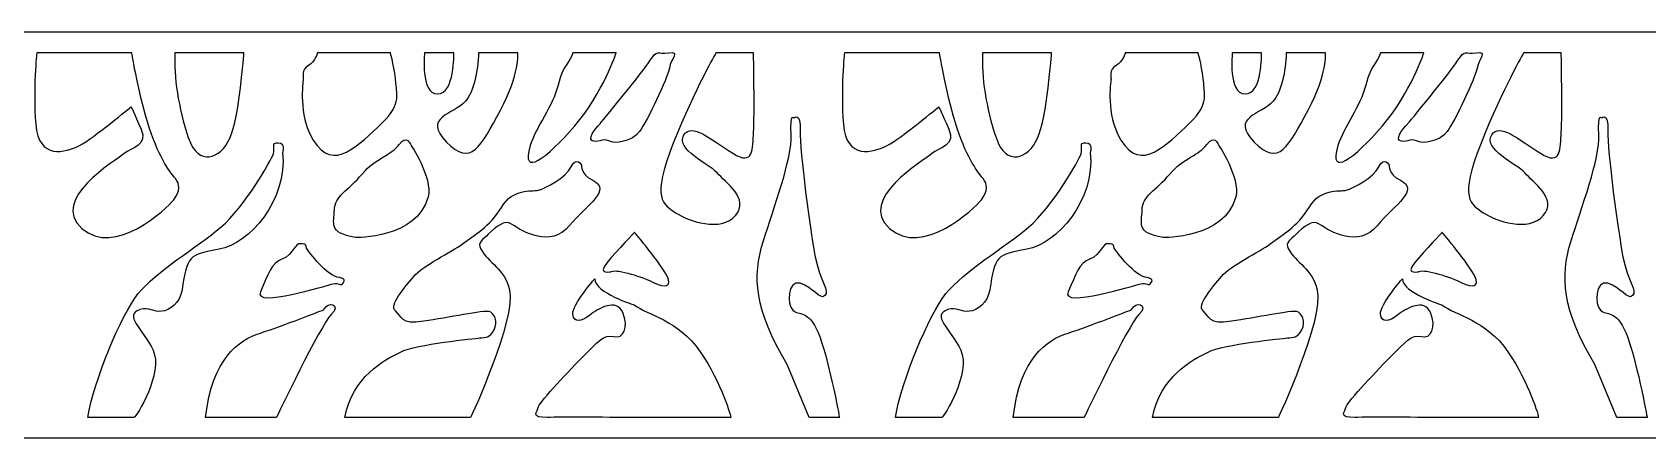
# Model space of a CAD drawing. Header units: centimetres. Extents: x 1.5 to 27, y 6.9 to 9.
# Drawn here: x 6.86 to 15.31, y 6.88 to 9 of the extents above; entities that cross this region are included whole.
import ezdxf

# ---------------------------------------------------------------- set-up
doc = ezdxf.new("R2010")
doc.units = ezdxf.units.CM
doc.header["$MEASUREMENT"] = 0
doc.layers.add('layer 1', color=7, linetype='Continuous')

msp = doc.modelspace()

# ---------------------------------------------------------------- linework, layer by layer
at = {"layer": 'layer 1', "color": 250}
for points, knots in [([(1.50051, 9.00077), (1.50051, 9.00077), (26.99977, 9.00077), (26.99977, 9.00077), (26.99977, 9.00077), (26.99977, 9.00077), (26.99977, 6.87583), (26.99977, 6.87583), (26.99977, 6.87583), (26.99977, 6.87583), (1.50051, 6.87583), (1.50051, 6.87583), (1.50051, 6.87583), (1.50051, 6.87583), (1.50051, 9.00077), (1.50051, 9.00077)], [0, 0, 0, 0, 0.2, 0.2, 0.2, 0.2, 0.4, 0.4, 0.4, 0.4, 0.6, 0.6, 0.6, 0.6, 1, 1, 1, 1]), ([(6.88106, 8.89321), (6.88106, 8.89321), (7.37763, 8.89321), (7.37763, 8.89321), (7.37763, 8.89321), (7.37763, 8.89321), (7.41877, 8.65712), (7.47166, 8.4956), (7.47166, 8.4956), (7.52455, 8.33409), (7.58332, 8.26361), (7.60683, 8.23424), (7.60683, 8.23424), (7.63033, 8.20487), (7.63327, 8.16963), (7.59801, 8.12264), (7.59801, 8.12264), (7.56275, 8.07566), (7.28654, 7.82017), (7.11612, 7.97287), (7.11612, 7.97287), (6.9457, 8.12558), (7.29536, 8.32821), (7.3365, 8.36345), (7.3365, 8.36345), (7.37763, 8.39869), (7.46579, 8.4075), (7.42759, 8.49267), (7.42759, 8.49267), (7.38939, 8.57783), (7.3747, 8.61013), (7.3747, 8.61013), (7.3747, 8.61013), (7.3747, 8.61013), (7.17783, 8.44568), (7.10437, 8.4075), (7.10437, 8.4075), (7.03091, 8.36933), (6.88987, 8.33115), (6.87518, 8.5191), (6.87518, 8.5191), (6.86049, 8.70705), (6.88106, 8.89321), (6.88106, 8.89321)], [0, 0, 0, 0, 0.0833333, 0.0833333, 0.0833333, 0.0833333, 0.1666667, 0.1666667, 0.1666667, 0.1666667, 0.25, 0.25, 0.25, 0.25, 0.3333333, 0.3333333, 0.3333333, 0.3333333, 0.4166667, 0.4166667, 0.4166667, 0.4166667, 0.5, 0.5, 0.5, 0.5, 0.5833333, 0.5833333, 0.5833333, 0.5833333, 0.6666667, 0.6666667, 0.6666667, 0.6666667, 0.75, 0.75, 0.75, 0.75, 0.8333333, 0.8333333, 0.8333333, 0.8333333, 1, 1, 1, 1]), ([(7.60389, 8.89321), (7.60389, 8.89321), (7.9653, 8.89321), (7.9653, 8.89321), (7.9653, 8.89321), (7.9653, 8.89321), (7.9418, 8.55434), (7.89184, 8.44568), (7.89184, 8.44568), (7.84189, 8.33702), (7.7273, 8.29297), (7.67441, 8.44862), (7.67441, 8.44862), (7.62152, 8.60426), (7.59801, 8.76987), (7.60389, 8.89321)], [0, 0, 0, 0, 0.2, 0.2, 0.2, 0.2, 0.4, 0.4, 0.4, 0.4, 0.6, 0.6, 0.6, 0.6, 1, 1, 1, 1]), ([(8.35023, 8.89321), (8.35023, 8.89321), (8.73221, 8.89321), (8.73221, 8.89321), (8.73221, 8.89321), (8.73221, 8.89321), (8.75866, 8.79808), (8.76159, 8.73347), (8.76159, 8.73347), (8.76453, 8.66887), (8.79391, 8.62188), (8.66757, 8.50441), (8.66757, 8.50441), (8.54122, 8.38695), (8.4121, 8.25591), (8.30909, 8.47211), (8.30909, 8.47211), (8.25032, 8.59545), (8.27677, 8.75697), (8.27677, 8.75697), (8.27677, 8.75697), (8.27677, 8.75697), (8.26502, 8.80689), (8.30321, 8.82745), (8.30321, 8.82745), (8.34141, 8.848), (8.35023, 8.89321), (8.35023, 8.89321)], [0, 0, 0, 0, 0.125, 0.125, 0.125, 0.125, 0.25, 0.25, 0.25, 0.25, 0.375, 0.375, 0.375, 0.375, 0.5, 0.5, 0.5, 0.5, 0.625, 0.625, 0.625, 0.625, 0.75, 0.75, 0.75, 0.75, 1, 1, 1, 1]), ([(8.91145, 8.89321), (8.91145, 8.89321), (9.06424, 8.89321), (9.06424, 8.89321), (9.06424, 8.89321), (9.06424, 8.89321), (9.07012, 8.67768), (8.97903, 8.67768), (8.97903, 8.67768), (8.88794, 8.67768), (8.91145, 8.89321), (8.91145, 8.89321)], [0, 0, 0, 0, 0.25, 0.25, 0.25, 0.25, 0.5, 0.5, 0.5, 0.5, 1, 1, 1, 1]), ([(9.19353, 8.89321), (9.19353, 8.89321), (9.39921, 8.89321), (9.39921, 8.89321), (9.39921, 8.89321), (9.39921, 8.89321), (9.41097, 8.7834), (9.30812, 8.59251), (9.30812, 8.59251), (9.20528, 8.40163), (9.15533, 8.29297), (9.02604, 8.42512), (9.02604, 8.42512), (8.89676, 8.55727), (9.06424, 8.56902), (9.12595, 8.6395), (9.12595, 8.6395), (9.16412, 8.6831), (9.19353, 8.7963), (9.19353, 8.89321)], [0, 0, 0, 0, 0.1666667, 0.1666667, 0.1666667, 0.1666667, 0.3333333, 0.3333333, 0.3333333, 0.3333333, 0.5, 0.5, 0.5, 0.5, 0.6666667, 0.6666667, 0.6666667, 0.6666667, 1, 1, 1, 1]), ([(9.68724, 8.89321), (9.68724, 8.89321), (9.91451, 8.89321), (9.91451, 8.89321), (9.91451, 8.89321), (9.91451, 8.89321), (9.8454, 8.68288), (9.69799, 8.51092), (9.69799, 8.51092), (9.55057, 8.33897), (9.41263, 8.23588), (9.46458, 8.40652), (9.46458, 8.40652), (9.49682, 8.51246), (9.58128, 8.60765), (9.61046, 8.72433), (9.61046, 8.72433), (9.63963, 8.84101), (9.67034, 8.83487), (9.68724, 8.89321)], [0, 0, 0, 0, 0.1666667, 0.1666667, 0.1666667, 0.1666667, 0.3333333, 0.3333333, 0.3333333, 0.3333333, 0.5, 0.5, 0.5, 0.5, 0.6666667, 0.6666667, 0.6666667, 0.6666667, 1, 1, 1, 1]), ([(9.82856, 8.5191), (9.82856, 8.5191), (9.76098, 8.45155), (9.78743, 8.43393), (9.78743, 8.43393), (9.81387, 8.41631), (9.84619, 8.44862), (9.87558, 8.431), (9.87558, 8.431), (9.90496, 8.41338), (9.99899, 8.42806), (10.03718, 8.48092), (10.03718, 8.48092), (10.07538, 8.53378), (10.1841, 8.7599), (10.19292, 8.81277), (10.19292, 8.81277), (10.20173, 8.86562), (10.25168, 8.90202), (10.18998, 8.89321), (10.18998, 8.89321), (10.12827, 8.8844), (10.13121, 8.91261), (10.09301, 8.85388), (10.09301, 8.85388), (10.05482, 8.79514), (9.82856, 8.5191), (9.82856, 8.5191)], [0, 0, 0, 0, 0.125, 0.125, 0.125, 0.125, 0.25, 0.25, 0.25, 0.25, 0.375, 0.375, 0.375, 0.375, 0.5, 0.5, 0.5, 0.5, 0.625, 0.625, 0.625, 0.625, 0.75, 0.75, 0.75, 0.75, 1, 1, 1, 1]), ([(10.4368, 8.89321), (10.4368, 8.89321), (10.63367, 8.89321), (10.63367, 8.89321), (10.63367, 8.89321), (10.63367, 8.89321), (10.63955, 8.56315), (10.63367, 8.47798), (10.63367, 8.47798), (10.62779, 8.39282), (10.63617, 8.2959), (10.52495, 8.36639), (10.52495, 8.36639), (10.40448, 8.44274), (10.31045, 8.52791), (10.26931, 8.4633), (10.26931, 8.4633), (10.22102, 8.38746), (10.40154, 8.31059), (10.44268, 8.26361), (10.44268, 8.26361), (10.48381, 8.21662), (10.61604, 8.12852), (10.53964, 8.04042), (10.53964, 8.04042), (10.46324, 7.95232), (10.28988, 8.01105), (10.22524, 8.0551), (10.22524, 8.0551), (10.1606, 8.09915), (10.09595, 8.12558), (10.21349, 8.41925), (10.21349, 8.41925), (10.33102, 8.71292), (10.4368, 8.89321), (10.4368, 8.89321)], [0, 0, 0, 0, 0.1, 0.1, 0.1, 0.1, 0.2, 0.2, 0.2, 0.2, 0.3, 0.3, 0.3, 0.3, 0.4, 0.4, 0.4, 0.4, 0.5, 0.5, 0.5, 0.5, 0.6, 0.6, 0.6, 0.6, 0.7, 0.7, 0.7, 0.7, 0.8, 0.8, 0.8, 0.8, 1, 1, 1, 1]), ([(11.10968, 8.89321), (11.10968, 8.89321), (11.60626, 8.89321), (11.60626, 8.89321), (11.60626, 8.89321), (11.60626, 8.89321), (11.6474, 8.65712), (11.70029, 8.4956), (11.70029, 8.4956), (11.75318, 8.33409), (11.81195, 8.26361), (11.83545, 8.23424), (11.83545, 8.23424), (11.85896, 8.20487), (11.8619, 8.16963), (11.82664, 8.12264), (11.82664, 8.12264), (11.79138, 8.07566), (11.51517, 7.82017), (11.34475, 7.97287), (11.34475, 7.97287), (11.17432, 8.12558), (11.52399, 8.32821), (11.56512, 8.36345), (11.56512, 8.36345), (11.60626, 8.39869), (11.69441, 8.4075), (11.65621, 8.49267), (11.65621, 8.49267), (11.61801, 8.57783), (11.60332, 8.61013), (11.60332, 8.61013), (11.60332, 8.61013), (11.60332, 8.61013), (11.40645, 8.44568), (11.33299, 8.4075), (11.33299, 8.4075), (11.25954, 8.36933), (11.1185, 8.33115), (11.1038, 8.5191), (11.1038, 8.5191), (11.08911, 8.70705), (11.10968, 8.89321), (11.10968, 8.89321)], [0, 0, 0, 0, 0.0833333, 0.0833333, 0.0833333, 0.0833333, 0.1666667, 0.1666667, 0.1666667, 0.1666667, 0.25, 0.25, 0.25, 0.25, 0.3333333, 0.3333333, 0.3333333, 0.3333333, 0.4166667, 0.4166667, 0.4166667, 0.4166667, 0.5, 0.5, 0.5, 0.5, 0.5833333, 0.5833333, 0.5833333, 0.5833333, 0.6666667, 0.6666667, 0.6666667, 0.6666667, 0.75, 0.75, 0.75, 0.75, 0.8333333, 0.8333333, 0.8333333, 0.8333333, 1, 1, 1, 1]), ([(11.83251, 8.89321), (11.83251, 8.89321), (12.19393, 8.89321), (12.19393, 8.89321), (12.19393, 8.89321), (12.19393, 8.89321), (12.17042, 8.55434), (12.12047, 8.44568), (12.12047, 8.44568), (12.07052, 8.33702), (11.95592, 8.29297), (11.90303, 8.44862), (11.90303, 8.44862), (11.85014, 8.60426), (11.82664, 8.76987), (11.83251, 8.89321)], [0, 0, 0, 0, 0.2, 0.2, 0.2, 0.2, 0.4, 0.4, 0.4, 0.4, 0.6, 0.6, 0.6, 0.6, 1, 1, 1, 1]), ([(12.57885, 8.89321), (12.57885, 8.89321), (12.96084, 8.89321), (12.96084, 8.89321), (12.96084, 8.89321), (12.96084, 8.89321), (12.98728, 8.79808), (12.99022, 8.73347), (12.99022, 8.73347), (12.99316, 8.66887), (13.02254, 8.62188), (12.89619, 8.50441), (12.89619, 8.50441), (12.76984, 8.38695), (12.64073, 8.25591), (12.53772, 8.47211), (12.53772, 8.47211), (12.47895, 8.59545), (12.5054, 8.75697), (12.5054, 8.75697), (12.5054, 8.75697), (12.5054, 8.75697), (12.49364, 8.80689), (12.53184, 8.82745), (12.53184, 8.82745), (12.57004, 8.848), (12.57885, 8.89321), (12.57885, 8.89321)], [0, 0, 0, 0, 0.125, 0.125, 0.125, 0.125, 0.25, 0.25, 0.25, 0.25, 0.375, 0.375, 0.375, 0.375, 0.5, 0.5, 0.5, 0.5, 0.625, 0.625, 0.625, 0.625, 0.75, 0.75, 0.75, 0.75, 1, 1, 1, 1]), ([(13.14007, 8.89321), (13.14007, 8.89321), (13.29287, 8.89321), (13.29287, 8.89321), (13.29287, 8.89321), (13.29287, 8.89321), (13.29874, 8.67768), (13.20766, 8.67768), (13.20766, 8.67768), (13.11657, 8.67768), (13.14007, 8.89321), (13.14007, 8.89321)], [0, 0, 0, 0, 0.25, 0.25, 0.25, 0.25, 0.5, 0.5, 0.5, 0.5, 1, 1, 1, 1]), ([(13.42215, 8.89321), (13.42215, 8.89321), (13.62784, 8.89321), (13.62784, 8.89321), (13.62784, 8.89321), (13.62784, 8.89321), (13.63959, 8.7834), (13.53675, 8.59251), (13.53675, 8.59251), (13.43391, 8.40163), (13.38396, 8.29297), (13.25467, 8.42512), (13.25467, 8.42512), (13.12538, 8.55727), (13.29287, 8.56902), (13.35457, 8.6395), (13.35457, 8.6395), (13.39274, 8.6831), (13.42215, 8.7963), (13.42215, 8.89321)], [0, 0, 0, 0, 0.1666667, 0.1666667, 0.1666667, 0.1666667, 0.3333333, 0.3333333, 0.3333333, 0.3333333, 0.5, 0.5, 0.5, 0.5, 0.6666667, 0.6666667, 0.6666667, 0.6666667, 1, 1, 1, 1]), ([(13.91586, 8.89321), (13.91586, 8.89321), (14.14313, 8.89321), (14.14313, 8.89321), (14.14313, 8.89321), (14.14313, 8.89321), (14.07403, 8.68288), (13.92661, 8.51092), (13.92661, 8.51092), (13.77919, 8.33897), (13.64126, 8.23588), (13.6932, 8.40652), (13.6932, 8.40652), (13.72545, 8.51246), (13.80991, 8.60765), (13.83908, 8.72433), (13.83908, 8.72433), (13.86826, 8.84101), (13.89897, 8.83487), (13.91586, 8.89321)], [0, 0, 0, 0, 0.1666667, 0.1666667, 0.1666667, 0.1666667, 0.3333333, 0.3333333, 0.3333333, 0.3333333, 0.5, 0.5, 0.5, 0.5, 0.6666667, 0.6666667, 0.6666667, 0.6666667, 1, 1, 1, 1]), ([(14.05719, 8.5191), (14.05719, 8.5191), (13.98961, 8.45155), (14.01605, 8.43393), (14.01605, 8.43393), (14.0425, 8.41631), (14.07482, 8.44862), (14.1042, 8.431), (14.1042, 8.431), (14.13359, 8.41338), (14.22761, 8.42806), (14.26581, 8.48092), (14.26581, 8.48092), (14.30401, 8.53378), (14.41273, 8.7599), (14.42154, 8.81277), (14.42154, 8.81277), (14.43036, 8.86562), (14.48031, 8.90202), (14.4186, 8.89321), (14.4186, 8.89321), (14.3569, 8.8844), (14.35984, 8.91261), (14.32164, 8.85388), (14.32164, 8.85388), (14.28344, 8.79514), (14.05719, 8.5191), (14.05719, 8.5191)], [0, 0, 0, 0, 0.125, 0.125, 0.125, 0.125, 0.25, 0.25, 0.25, 0.25, 0.375, 0.375, 0.375, 0.375, 0.5, 0.5, 0.5, 0.5, 0.625, 0.625, 0.625, 0.625, 0.75, 0.75, 0.75, 0.75, 1, 1, 1, 1]), ([(14.66543, 8.89321), (14.66543, 8.89321), (14.8623, 8.89321), (14.8623, 8.89321), (14.8623, 8.89321), (14.8623, 8.89321), (14.86817, 8.56315), (14.8623, 8.47798), (14.8623, 8.47798), (14.85642, 8.39282), (14.86479, 8.2959), (14.75358, 8.36639), (14.75358, 8.36639), (14.6331, 8.44274), (14.53908, 8.52791), (14.49794, 8.4633), (14.49794, 8.4633), (14.44965, 8.38746), (14.63017, 8.31059), (14.6713, 8.26361), (14.6713, 8.26361), (14.71244, 8.21662), (14.84466, 8.12852), (14.76827, 8.04042), (14.76827, 8.04042), (14.69187, 7.95232), (14.51851, 8.01105), (14.45386, 8.0551), (14.45386, 8.0551), (14.38922, 8.09915), (14.32458, 8.12558), (14.44211, 8.41925), (14.44211, 8.41925), (14.55964, 8.71292), (14.66543, 8.89321), (14.66543, 8.89321)], [0, 0, 0, 0, 0.1, 0.1, 0.1, 0.1, 0.2, 0.2, 0.2, 0.2, 0.3, 0.3, 0.3, 0.3, 0.4, 0.4, 0.4, 0.4, 0.5, 0.5, 0.5, 0.5, 0.6, 0.6, 0.6, 0.6, 0.7, 0.7, 0.7, 0.7, 0.8, 0.8, 0.8, 0.8, 1, 1, 1, 1]), ([(10.92457, 6.98225), (10.92457, 6.98225), (11.08324, 6.98225), (11.08324, 6.98225), (11.08324, 6.98225), (11.08324, 6.98225), (11.02447, 7.30331), (10.97158, 7.42665), (10.97158, 7.42665), (10.91869, 7.54999), (10.87168, 7.51475), (10.83935, 7.54412), (10.83935, 7.54412), (10.80703, 7.57349), (10.80997, 7.7027), (10.87755, 7.68508), (10.87755, 7.68508), (10.94513, 7.66746), (10.98039, 7.59404), (11.00684, 7.62047), (11.00684, 7.62047), (11.03328, 7.6469), (10.98333, 7.69095), (10.95689, 7.8231), (10.95689, 7.8231), (10.93044, 7.95525), (10.87461, 8.38107), (10.87755, 8.48386), (10.87755, 8.48386), (10.88049, 8.58664), (10.84523, 8.5514), (10.84523, 8.5514), (10.84523, 8.5514), (10.84523, 8.5514), (10.82466, 8.58664), (10.83054, 8.4633), (10.83054, 8.4633), (10.83641, 8.33996), (10.73945, 8.08153), (10.68362, 7.90239), (10.68362, 7.90239), (10.62779, 7.72326), (10.63661, 7.54706), (10.80997, 7.25926), (10.80997, 7.25926), (10.80997, 7.25926), (10.92457, 6.98225), (10.92457, 6.98225)], [0, 0, 0, 0, 0.0769231, 0.0769231, 0.0769231, 0.0769231, 0.1538462, 0.1538462, 0.1538462, 0.1538462, 0.2307692, 0.2307692, 0.2307692, 0.2307692, 0.3076923, 0.3076923, 0.3076923, 0.3076923, 0.3846154, 0.3846154, 0.3846154, 0.3846154, 0.4615385, 0.4615385, 0.4615385, 0.4615385, 0.5384615, 0.5384615, 0.5384615, 0.5384615, 0.6153846, 0.6153846, 0.6153846, 0.6153846, 0.6923077, 0.6923077, 0.6923077, 0.6923077, 0.7692308, 0.7692308, 0.7692308, 0.7692308, 0.8461538, 0.8461538, 0.8461538, 0.8461538, 1, 1, 1, 1]), ([(15.15319, 6.98225), (15.15319, 6.98225), (15.31186, 6.98225), (15.31186, 6.98225), (15.31186, 6.98225), (15.31186, 6.98225), (15.25309, 7.30331), (15.20021, 7.42665), (15.20021, 7.42665), (15.14731, 7.54999), (15.1003, 7.51475), (15.06798, 7.54412), (15.06798, 7.54412), (15.03566, 7.57349), (15.0386, 7.7027), (15.10618, 7.68508), (15.10618, 7.68508), (15.17376, 7.66746), (15.20902, 7.59404), (15.23546, 7.62047), (15.23546, 7.62047), (15.26191, 7.6469), (15.21196, 7.69095), (15.18551, 7.8231), (15.18551, 7.8231), (15.15907, 7.95525), (15.10324, 8.38107), (15.10618, 8.48386), (15.10618, 8.48386), (15.10912, 8.58664), (15.07386, 8.5514), (15.07386, 8.5514), (15.07386, 8.5514), (15.07386, 8.5514), (15.05329, 8.58664), (15.05916, 8.4633), (15.05916, 8.4633), (15.06504, 8.33996), (14.96808, 8.08153), (14.91225, 7.90239), (14.91225, 7.90239), (14.85642, 7.72326), (14.86523, 7.54706), (15.0386, 7.25926), (15.0386, 7.25926), (15.0386, 7.25926), (15.15319, 6.98225), (15.15319, 6.98225)], [0, 0, 0, 0, 0.0769231, 0.0769231, 0.0769231, 0.0769231, 0.1538462, 0.1538462, 0.1538462, 0.1538462, 0.2307692, 0.2307692, 0.2307692, 0.2307692, 0.3076923, 0.3076923, 0.3076923, 0.3076923, 0.3846154, 0.3846154, 0.3846154, 0.3846154, 0.4615385, 0.4615385, 0.4615385, 0.4615385, 0.5384615, 0.5384615, 0.5384615, 0.5384615, 0.6153846, 0.6153846, 0.6153846, 0.6153846, 0.6923077, 0.6923077, 0.6923077, 0.6923077, 0.7692308, 0.7692308, 0.7692308, 0.7692308, 0.8461538, 0.8461538, 0.8461538, 0.8461538, 1, 1, 1, 1]), ([(8.5488, 7.92492), (8.5488, 7.92492), (8.87327, 7.91915), (8.92974, 8.13799), (8.92974, 8.13799), (8.95557, 8.23807), (8.83612, 8.41563), (8.83612, 8.41563), (8.83612, 8.41563), (8.83612, 8.41563), (8.81675, 8.46728), (8.77801, 8.4124), (8.77801, 8.4124), (8.73927, 8.35752), (8.65533, 8.34138), (8.58431, 8.25744), (8.58431, 8.25744), (8.51328, 8.1735), (8.43903, 8.14122), (8.43903, 8.0702), (8.43903, 8.0702), (8.43903, 7.99917), (8.40352, 7.95075), (8.5488, 7.92492)], [0, 0, 0, 0, 0.1428571, 0.1428571, 0.1428571, 0.1428571, 0.2857143, 0.2857143, 0.2857143, 0.2857143, 0.4285714, 0.4285714, 0.4285714, 0.4285714, 0.5714286, 0.5714286, 0.5714286, 0.5714286, 0.7142857, 0.7142857, 0.7142857, 0.7142857, 1, 1, 1, 1]), ([(12.77742, 7.92492), (12.77742, 7.92492), (13.10189, 7.91915), (13.15837, 8.13799), (13.15837, 8.13799), (13.18419, 8.23807), (13.06474, 8.41563), (13.06474, 8.41563), (13.06474, 8.41563), (13.06474, 8.41563), (13.04537, 8.46728), (13.00663, 8.4124), (13.00663, 8.4124), (12.96789, 8.35752), (12.88396, 8.34138), (12.81293, 8.25744), (12.81293, 8.25744), (12.74191, 8.1735), (12.66766, 8.14122), (12.66766, 8.0702), (12.66766, 8.0702), (12.66766, 7.99917), (12.63215, 7.95075), (12.77742, 7.92492)], [0, 0, 0, 0, 0.1428571, 0.1428571, 0.1428571, 0.1428571, 0.2857143, 0.2857143, 0.2857143, 0.2857143, 0.4285714, 0.4285714, 0.4285714, 0.4285714, 0.5714286, 0.5714286, 0.5714286, 0.5714286, 0.7142857, 0.7142857, 0.7142857, 0.7142857, 1, 1, 1, 1]), ([(7.1477, 6.98225), (7.1477, 6.98225), (7.37691, 6.98225), (7.38982, 6.98225), (7.38982, 6.98225), (7.40274, 6.98225), (7.54478, 7.21792), (7.4899, 7.33414), (7.4899, 7.33414), (7.43502, 7.45036), (7.33171, 7.51815), (7.42211, 7.54721), (7.42211, 7.54721), (7.46714, 7.56168), (7.49409, 7.53354), (7.53501, 7.53827), (7.53501, 7.53827), (7.57623, 7.54303), (7.63131, 7.58085), (7.64163, 7.65051), (7.64163, 7.65051), (7.66835, 7.83074), (7.67715, 7.83453), (7.83533, 7.86358), (7.83533, 7.86358), (7.99352, 7.89264), (8.19368, 8.11862), (8.16785, 8.37043), (8.16785, 8.37043), (8.16785, 8.37043), (8.18399, 8.42209), (8.14526, 8.42209), (8.14526, 8.42209), (8.10651, 8.42209), (8.12911, 8.39626), (8.11943, 8.36398), (8.11943, 8.36398), (8.10974, 8.33169), (7.9677, 8.08311), (7.84502, 7.9798), (7.84502, 7.9798), (7.72234, 7.8765), (7.50282, 7.74414), (7.41242, 7.63114), (7.41242, 7.63114), (7.32203, 7.51815), (7.17998, 7.17595), (7.1477, 6.98225)], [0, 0, 0, 0, 0.0769231, 0.0769231, 0.0769231, 0.0769231, 0.1538462, 0.1538462, 0.1538462, 0.1538462, 0.2307692, 0.2307692, 0.2307692, 0.2307692, 0.3076923, 0.3076923, 0.3076923, 0.3076923, 0.3846154, 0.3846154, 0.3846154, 0.3846154, 0.4615385, 0.4615385, 0.4615385, 0.4615385, 0.5384615, 0.5384615, 0.5384615, 0.5384615, 0.6153846, 0.6153846, 0.6153846, 0.6153846, 0.6923077, 0.6923077, 0.6923077, 0.6923077, 0.7692308, 0.7692308, 0.7692308, 0.7692308, 0.8461538, 0.8461538, 0.8461538, 0.8461538, 1, 1, 1, 1]), ([(11.37632, 6.98225), (11.37632, 6.98225), (11.60554, 6.98225), (11.61845, 6.98225), (11.61845, 6.98225), (11.63136, 6.98225), (11.77341, 7.21792), (11.71853, 7.33414), (11.71853, 7.33414), (11.66365, 7.45036), (11.56034, 7.51815), (11.65073, 7.54721), (11.65073, 7.54721), (11.69577, 7.56168), (11.72271, 7.53354), (11.76364, 7.53827), (11.76364, 7.53827), (11.80486, 7.54303), (11.85993, 7.58085), (11.87026, 7.65051), (11.87026, 7.65051), (11.89698, 7.83074), (11.90577, 7.83453), (12.06396, 7.86358), (12.06396, 7.86358), (12.22215, 7.89264), (12.42231, 8.11862), (12.39648, 8.37043), (12.39648, 8.37043), (12.39648, 8.37043), (12.41262, 8.42209), (12.37388, 8.42209), (12.37388, 8.42209), (12.33514, 8.42209), (12.35774, 8.39626), (12.34805, 8.36398), (12.34805, 8.36398), (12.33837, 8.33169), (12.19632, 8.08311), (12.07365, 7.9798), (12.07365, 7.9798), (11.95097, 7.8765), (11.73144, 7.74414), (11.64105, 7.63114), (11.64105, 7.63114), (11.55065, 7.51815), (11.40861, 7.17595), (11.37632, 6.98225)], [0, 0, 0, 0, 0.0769231, 0.0769231, 0.0769231, 0.0769231, 0.1538462, 0.1538462, 0.1538462, 0.1538462, 0.2307692, 0.2307692, 0.2307692, 0.2307692, 0.3076923, 0.3076923, 0.3076923, 0.3076923, 0.3846154, 0.3846154, 0.3846154, 0.3846154, 0.4615385, 0.4615385, 0.4615385, 0.4615385, 0.5384615, 0.5384615, 0.5384615, 0.5384615, 0.6153846, 0.6153846, 0.6153846, 0.6153846, 0.6923077, 0.6923077, 0.6923077, 0.6923077, 0.7692308, 0.7692308, 0.7692308, 0.7692308, 0.8461538, 0.8461538, 0.8461538, 0.8461538, 1, 1, 1, 1]), ([(8.49392, 6.98225), (8.49392, 6.98225), (9.1525, 6.98225), (9.1525, 6.98225), (9.1525, 6.98225), (9.1525, 6.98225), (9.3916, 7.49426), (9.35588, 7.65051), (9.35588, 7.65051), (9.33005, 7.76351), (9.24612, 7.78933), (9.20415, 7.86681), (9.20415, 7.86681), (9.18655, 7.8993), (9.21745, 7.91526), (9.24504, 7.94224), (9.24504, 7.94224), (9.28326, 7.97959), (9.32995, 8.02031), (9.36557, 7.99594), (9.36557, 7.99594), (9.4269, 7.95398), (9.57218, 7.87004), (9.66903, 7.98626), (9.66903, 7.98626), (9.76588, 8.10248), (9.89326, 8.17196), (9.79171, 8.22516), (9.79171, 8.22516), (9.72391, 8.26067), (9.7336, 8.30264), (9.7336, 8.30264), (9.7336, 8.30264), (9.7336, 8.30264), (9.70777, 8.35429), (9.67871, 8.29618), (9.67871, 8.29618), (9.64966, 8.23807), (9.54635, 8.18319), (9.50761, 8.1735), (9.50761, 8.1735), (9.46887, 8.16382), (9.37525, 8.18642), (9.31391, 8.08311), (9.31391, 8.08311), (9.25257, 7.9798), (9.16864, 7.93783), (9.11053, 7.89264), (9.11053, 7.89264), (9.05242, 7.84744), (8.90391, 7.77965), (8.85549, 7.72154), (8.85549, 7.72154), (8.80706, 7.66343), (8.72313, 7.56981), (8.75864, 7.54075), (8.75864, 7.54075), (8.79415, 7.5117), (8.78124, 7.4665), (8.90714, 7.48587), (8.90714, 7.48587), (9.03305, 7.50524), (9.22352, 7.54398), (9.24935, 7.53752), (9.24935, 7.53752), (9.27517, 7.53106), (9.29777, 7.48264), (9.27517, 7.44067), (9.27517, 7.44067), (9.25257, 7.3987), (9.22997, 7.40193), (9.20092, 7.3987), (9.20092, 7.3987), (9.17187, 7.39547), (8.8684, 7.36642), (8.78446, 7.32445), (8.78446, 7.32445), (8.70053, 7.28248), (8.53265, 7.19532), (8.49392, 6.98225)], [0, 0, 0, 0, 0.047619, 0.047619, 0.047619, 0.047619, 0.0952381, 0.0952381, 0.0952381, 0.0952381, 0.1428571, 0.1428571, 0.1428571, 0.1428571, 0.1904762, 0.1904762, 0.1904762, 0.1904762, 0.2380952, 0.2380952, 0.2380952, 0.2380952, 0.2857143, 0.2857143, 0.2857143, 0.2857143, 0.3333333, 0.3333333, 0.3333333, 0.3333333, 0.3809524, 0.3809524, 0.3809524, 0.3809524, 0.4285714, 0.4285714, 0.4285714, 0.4285714, 0.4761905, 0.4761905, 0.4761905, 0.4761905, 0.5238095, 0.5238095, 0.5238095, 0.5238095, 0.5714286, 0.5714286, 0.5714286, 0.5714286, 0.6190476, 0.6190476, 0.6190476, 0.6190476, 0.6666667, 0.6666667, 0.6666667, 0.6666667, 0.7142857, 0.7142857, 0.7142857, 0.7142857, 0.7619048, 0.7619048, 0.7619048, 0.7619048, 0.8095238, 0.8095238, 0.8095238, 0.8095238, 0.8571429, 0.8571429, 0.8571429, 0.8571429, 0.9047619, 0.9047619, 0.9047619, 0.9047619, 1, 1, 1, 1]), ([(12.72254, 6.98225), (12.72254, 6.98225), (13.38112, 6.98225), (13.38112, 6.98225), (13.38112, 6.98225), (13.38112, 6.98225), (13.62022, 7.49426), (13.58451, 7.65051), (13.58451, 7.65051), (13.55868, 7.76351), (13.47474, 7.78933), (13.43277, 7.86681), (13.43277, 7.86681), (13.41518, 7.8993), (13.44607, 7.91526), (13.47367, 7.94224), (13.47367, 7.94224), (13.51188, 7.97959), (13.55857, 8.02031), (13.59419, 7.99594), (13.59419, 7.99594), (13.65553, 7.95398), (13.80081, 7.87004), (13.89766, 7.98626), (13.89766, 7.98626), (13.99451, 8.10248), (14.12189, 8.17196), (14.02033, 8.22516), (14.02033, 8.22516), (13.95254, 8.26067), (13.96222, 8.30264), (13.96222, 8.30264), (13.96222, 8.30264), (13.96222, 8.30264), (13.9364, 8.35429), (13.90734, 8.29618), (13.90734, 8.29618), (13.87829, 8.23807), (13.77498, 8.18319), (13.73624, 8.1735), (13.73624, 8.1735), (13.6975, 8.16382), (13.60388, 8.18642), (13.54254, 8.08311), (13.54254, 8.08311), (13.4812, 7.9798), (13.39726, 7.93783), (13.33915, 7.89264), (13.33915, 7.89264), (13.28104, 7.84744), (13.13254, 7.77965), (13.08411, 7.72154), (13.08411, 7.72154), (13.03569, 7.66343), (12.95175, 7.56981), (12.98726, 7.54075), (12.98726, 7.54075), (13.02278, 7.5117), (13.00986, 7.4665), (13.13577, 7.48587), (13.13577, 7.48587), (13.26167, 7.50524), (13.45215, 7.54398), (13.47797, 7.53752), (13.47797, 7.53752), (13.5038, 7.53106), (13.5264, 7.48264), (13.5038, 7.44067), (13.5038, 7.44067), (13.4812, 7.3987), (13.4586, 7.40193), (13.42955, 7.3987), (13.42955, 7.3987), (13.40049, 7.39547), (13.09703, 7.36642), (13.01309, 7.32445), (13.01309, 7.32445), (12.92915, 7.28248), (12.76128, 7.19532), (12.72254, 6.98225)], [0, 0, 0, 0, 0.047619, 0.047619, 0.047619, 0.047619, 0.0952381, 0.0952381, 0.0952381, 0.0952381, 0.1428571, 0.1428571, 0.1428571, 0.1428571, 0.1904762, 0.1904762, 0.1904762, 0.1904762, 0.2380952, 0.2380952, 0.2380952, 0.2380952, 0.2857143, 0.2857143, 0.2857143, 0.2857143, 0.3333333, 0.3333333, 0.3333333, 0.3333333, 0.3809524, 0.3809524, 0.3809524, 0.3809524, 0.4285714, 0.4285714, 0.4285714, 0.4285714, 0.4761905, 0.4761905, 0.4761905, 0.4761905, 0.5238095, 0.5238095, 0.5238095, 0.5238095, 0.5714286, 0.5714286, 0.5714286, 0.5714286, 0.6190476, 0.6190476, 0.6190476, 0.6190476, 0.6666667, 0.6666667, 0.6666667, 0.6666667, 0.7142857, 0.7142857, 0.7142857, 0.7142857, 0.7619048, 0.7619048, 0.7619048, 0.7619048, 0.8095238, 0.8095238, 0.8095238, 0.8095238, 0.8571429, 0.8571429, 0.8571429, 0.8571429, 0.9047619, 0.9047619, 0.9047619, 0.9047619, 1, 1, 1, 1]), ([(10.01076, 7.95232), (10.01076, 7.95232), (10.15472, 7.77905), (10.18116, 7.72326), (10.18116, 7.72326), (10.20761, 7.66746), (10.16941, 7.65865), (10.11358, 7.68802), (10.11358, 7.68802), (10.05775, 7.71738), (9.91965, 7.76143), (9.89027, 7.74675), (9.89027, 7.74675), (9.89027, 7.74675), (9.81093, 7.72619), (9.86676, 7.79373), (9.86676, 7.79373), (9.92259, 7.86128), (10.01076, 7.95232), (10.01076, 7.95232)], [0, 0, 0, 0, 0.1666667, 0.1666667, 0.1666667, 0.1666667, 0.3333333, 0.3333333, 0.3333333, 0.3333333, 0.5, 0.5, 0.5, 0.5, 0.6666667, 0.6666667, 0.6666667, 0.6666667, 1, 1, 1, 1]), ([(14.23939, 7.95232), (14.23939, 7.95232), (14.38335, 7.77905), (14.40979, 7.72326), (14.40979, 7.72326), (14.43623, 7.66746), (14.39804, 7.65865), (14.34221, 7.68802), (14.34221, 7.68802), (14.28638, 7.71738), (14.14828, 7.76143), (14.11889, 7.74675), (14.11889, 7.74675), (14.11889, 7.74675), (14.03956, 7.72619), (14.09539, 7.79373), (14.09539, 7.79373), (14.15122, 7.86128), (14.23939, 7.95232), (14.23939, 7.95232)], [0, 0, 0, 0, 0.1666667, 0.1666667, 0.1666667, 0.1666667, 0.3333333, 0.3333333, 0.3333333, 0.3333333, 0.5, 0.5, 0.5, 0.5, 0.6666667, 0.6666667, 0.6666667, 0.6666667, 1, 1, 1, 1]), ([(8.46486, 7.71508), (8.46486, 7.71508), (8.5036, 7.71185), (8.48746, 7.68925), (8.48746, 7.68925), (8.47132, 7.66666), (8.46163, 7.68925), (8.43258, 7.6828), (8.43258, 7.6828), (8.40352, 7.67634), (8.01191, 7.55221), (8.05163, 7.64083), (8.05163, 7.64083), (8.0936, 7.73445), (8.10935, 7.78982), (8.16462, 7.81193), (8.16462, 7.81193), (8.22919, 7.83776), (8.22919, 7.89587), (8.26148, 7.89264), (8.26148, 7.89264), (8.29376, 7.88941), (8.28407, 7.89264), (8.29376, 7.87004), (8.29376, 7.87004), (8.30344, 7.84744), (8.40352, 7.72154), (8.46486, 7.71508)], [0, 0, 0, 0, 0.125, 0.125, 0.125, 0.125, 0.25, 0.25, 0.25, 0.25, 0.375, 0.375, 0.375, 0.375, 0.5, 0.5, 0.5, 0.5, 0.625, 0.625, 0.625, 0.625, 0.75, 0.75, 0.75, 0.75, 1, 1, 1, 1]), ([(12.69349, 7.71508), (12.69349, 7.71508), (12.73222, 7.71185), (12.71608, 7.68925), (12.71608, 7.68925), (12.69994, 7.66666), (12.69026, 7.68925), (12.6612, 7.6828), (12.6612, 7.6828), (12.63215, 7.67634), (12.24053, 7.55221), (12.28026, 7.64083), (12.28026, 7.64083), (12.32223, 7.73445), (12.33798, 7.78982), (12.39325, 7.81193), (12.39325, 7.81193), (12.45782, 7.83776), (12.45782, 7.89587), (12.4901, 7.89264), (12.4901, 7.89264), (12.52238, 7.88941), (12.5127, 7.89264), (12.52238, 7.87004), (12.52238, 7.87004), (12.53207, 7.84744), (12.63215, 7.72154), (12.69349, 7.71508)], [0, 0, 0, 0, 0.125, 0.125, 0.125, 0.125, 0.25, 0.25, 0.25, 0.25, 0.375, 0.375, 0.375, 0.375, 0.5, 0.5, 0.5, 0.5, 0.625, 0.625, 0.625, 0.625, 0.75, 0.75, 0.75, 0.75, 1, 1, 1, 1]), ([(10.01076, 6.98225), (10.01076, 6.98225), (10.51576, 6.98225), (10.51576, 6.98225), (10.51576, 6.98225), (10.51576, 6.98225), (10.4689, 7.16031), (10.35437, 7.32666), (10.35437, 7.32666), (10.23983, 7.49301), (10.07844, 7.51901), (10.01076, 7.57099), (10.01076, 7.57099), (10.01076, 7.57099), (9.80212, 7.63516), (9.80212, 7.70857), (9.80212, 7.70857), (9.80212, 7.70857), (9.68165, 7.57055), (9.68752, 7.52356), (9.68752, 7.52356), (9.6934, 7.47658), (9.7316, 7.48245), (9.77567, 7.51769), (9.77567, 7.51769), (9.81975, 7.55293), (9.91671, 7.60873), (9.94903, 7.53237), (9.94903, 7.53237), (9.98136, 7.45602), (9.95197, 7.39141), (9.90202, 7.4061), (9.90202, 7.4061), (9.85207, 7.42078), (9.81387, 7.37379), (9.74629, 7.30625), (9.74629, 7.30625), (9.67871, 7.2387), (9.51416, 7.06544), (9.50828, 7.03901), (9.50828, 7.03901), (9.50241, 7.01258), (9.46127, 6.97931), (9.5553, 6.98225), (9.5553, 6.98225), (9.60849, 6.98391), (10.01076, 6.98225), (10.01076, 6.98225)], [0, 0, 0, 0, 0.0769231, 0.0769231, 0.0769231, 0.0769231, 0.1538462, 0.1538462, 0.1538462, 0.1538462, 0.2307692, 0.2307692, 0.2307692, 0.2307692, 0.3076923, 0.3076923, 0.3076923, 0.3076923, 0.3846154, 0.3846154, 0.3846154, 0.3846154, 0.4615385, 0.4615385, 0.4615385, 0.4615385, 0.5384615, 0.5384615, 0.5384615, 0.5384615, 0.6153846, 0.6153846, 0.6153846, 0.6153846, 0.6923077, 0.6923077, 0.6923077, 0.6923077, 0.7692308, 0.7692308, 0.7692308, 0.7692308, 0.8461538, 0.8461538, 0.8461538, 0.8461538, 1, 1, 1, 1]), ([(14.23939, 6.98225), (14.23939, 6.98225), (14.74439, 6.98225), (14.74439, 6.98225), (14.74439, 6.98225), (14.74439, 6.98225), (14.69753, 7.16031), (14.583, 7.32666), (14.583, 7.32666), (14.46846, 7.49301), (14.30707, 7.51901), (14.23939, 7.57099), (14.23939, 7.57099), (14.23939, 7.57099), (14.03074, 7.63516), (14.03074, 7.70857), (14.03074, 7.70857), (14.03074, 7.70857), (13.91027, 7.57055), (13.91615, 7.52356), (13.91615, 7.52356), (13.92203, 7.47658), (13.96022, 7.48245), (14.0043, 7.51769), (14.0043, 7.51769), (14.04837, 7.55293), (14.14534, 7.60873), (14.17766, 7.53237), (14.17766, 7.53237), (14.20998, 7.45602), (14.1806, 7.39141), (14.13065, 7.4061), (14.13065, 7.4061), (14.08069, 7.42078), (14.0425, 7.37379), (13.97491, 7.30625), (13.97491, 7.30625), (13.90733, 7.2387), (13.74278, 7.06544), (13.73691, 7.03901), (13.73691, 7.03901), (13.73103, 7.01258), (13.6899, 6.97931), (13.78392, 6.98225), (13.78392, 6.98225), (13.83711, 6.98391), (14.23939, 6.98225), (14.23939, 6.98225)], [0, 0, 0, 0, 0.0769231, 0.0769231, 0.0769231, 0.0769231, 0.1538462, 0.1538462, 0.1538462, 0.1538462, 0.2307692, 0.2307692, 0.2307692, 0.2307692, 0.3076923, 0.3076923, 0.3076923, 0.3076923, 0.3846154, 0.3846154, 0.3846154, 0.3846154, 0.4615385, 0.4615385, 0.4615385, 0.4615385, 0.5384615, 0.5384615, 0.5384615, 0.5384615, 0.6153846, 0.6153846, 0.6153846, 0.6153846, 0.6923077, 0.6923077, 0.6923077, 0.6923077, 0.7692308, 0.7692308, 0.7692308, 0.7692308, 0.8461538, 0.8461538, 0.8461538, 0.8461538, 1, 1, 1, 1]), ([(7.76431, 6.98225), (7.76431, 6.98225), (8.13557, 6.98225), (8.13557, 6.98225), (8.13557, 6.98225), (8.13557, 6.98225), (8.36801, 7.46973), (8.42289, 7.52138), (8.42289, 7.52138), (8.47777, 7.57303), (8.40352, 7.59563), (8.38415, 7.54721), (8.38415, 7.54721), (8.38415, 7.54721), (8.16462, 7.46004), (8.05163, 7.42453), (8.05163, 7.42453), (7.93864, 7.38902), (7.79982, 7.29217), (7.76431, 6.98225)], [0, 0, 0, 0, 0.1666667, 0.1666667, 0.1666667, 0.1666667, 0.3333333, 0.3333333, 0.3333333, 0.3333333, 0.5, 0.5, 0.5, 0.5, 0.6666667, 0.6666667, 0.6666667, 0.6666667, 1, 1, 1, 1]), ([(11.99294, 6.98225), (11.99294, 6.98225), (12.3642, 6.98225), (12.3642, 6.98225), (12.3642, 6.98225), (12.3642, 6.98225), (12.59664, 7.46973), (12.65152, 7.52138), (12.65152, 7.52138), (12.7064, 7.57303), (12.63215, 7.59563), (12.61278, 7.54721), (12.61278, 7.54721), (12.61278, 7.54721), (12.39325, 7.46004), (12.28026, 7.42453), (12.28026, 7.42453), (12.16727, 7.38902), (12.02845, 7.29217), (11.99294, 6.98225)], [0, 0, 0, 0, 0.1666667, 0.1666667, 0.1666667, 0.1666667, 0.3333333, 0.3333333, 0.3333333, 0.3333333, 0.5, 0.5, 0.5, 0.5, 0.6666667, 0.6666667, 0.6666667, 0.6666667, 1, 1, 1, 1])]:
    msp.add_open_spline(points, degree=3, knots=knots, dxfattribs=at)

doc.saveas('drawing.dxf')
